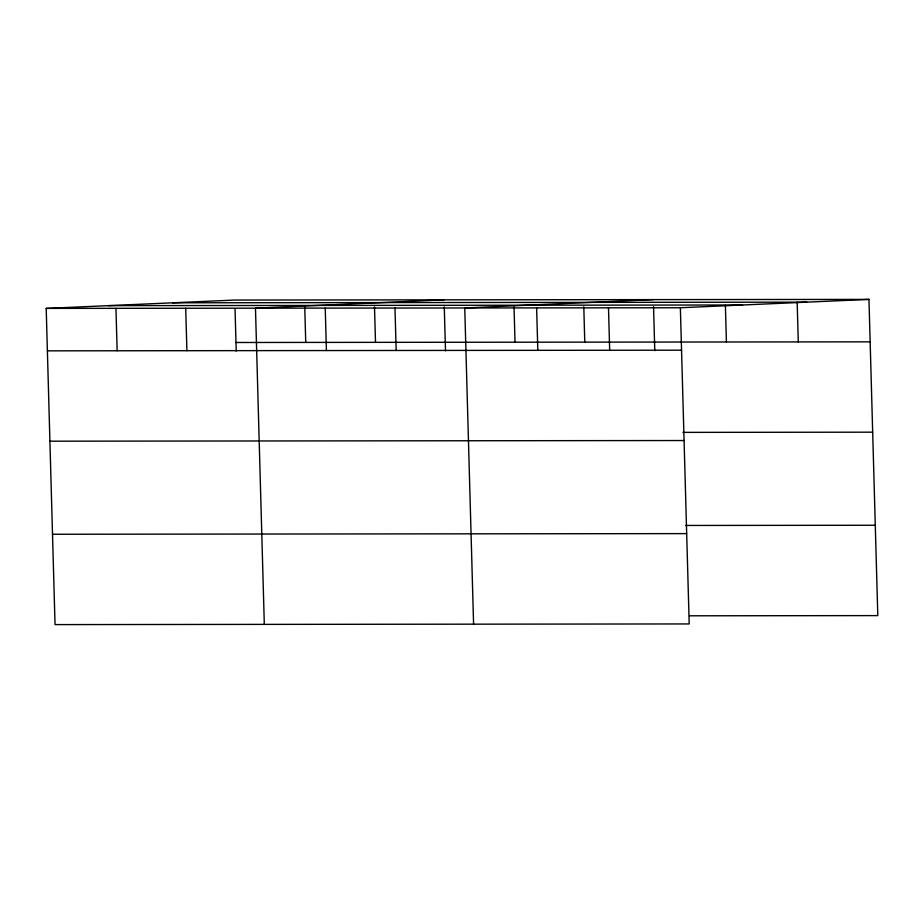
<?xml version="1.0" encoding="UTF-8"?>
<svg xmlns="http://www.w3.org/2000/svg" width="924" height="924" viewBox="0 0 924 924"><rect width="100%" height="100%" fill="white"/><g stroke="black" fill="none" stroke-linecap="round" stroke-linejoin="round"><path stroke-width="1.39" d="M46.2 308.397L680.364 307.75L689.2 623.943L55.036 624.601L46.2 308.397L234.8 300.057L868.964 299.399L877.8 615.603L689.489 615.8M444.074 299.838L255.474 308.189L264.31 624.381M653.349 299.619L464.749 307.969L473.585 624.174M680.364 307.75L868.964 299.399M172.557 302.806L806.733 302.16M108.443 305.648L742.607 304.989M235.99 342.492L870.154 341.845M47.39 350.843L681.554 350.184M682.928 432.374L872.672 432.178M49.908 441.187L684.072 440.529M685.539 525.456L875.282 525.259M52.506 534.257L686.682 533.61M797.169 302.298L798.278 341.915M725.386 305.209L726.414 341.996M653.545 306.699L654.781 350.67M608.5 307.819L609.678 350.265M583.795 306.768L584.777 342.134M536.625 307.9L537.814 350.335M514.033 306.837L515.014 342.203M444.271 306.907L445.507 350.889M394.987 308.038L396.177 350.485M374.509 306.987L375.502 342.354M325.236 308.108L326.415 350.554M304.758 307.057L305.74 342.423M235.031 308.547L236.221 351.097M185.712 308.258L186.902 350.704M115.962 308.327L117.14 350.774"/></g></svg>
